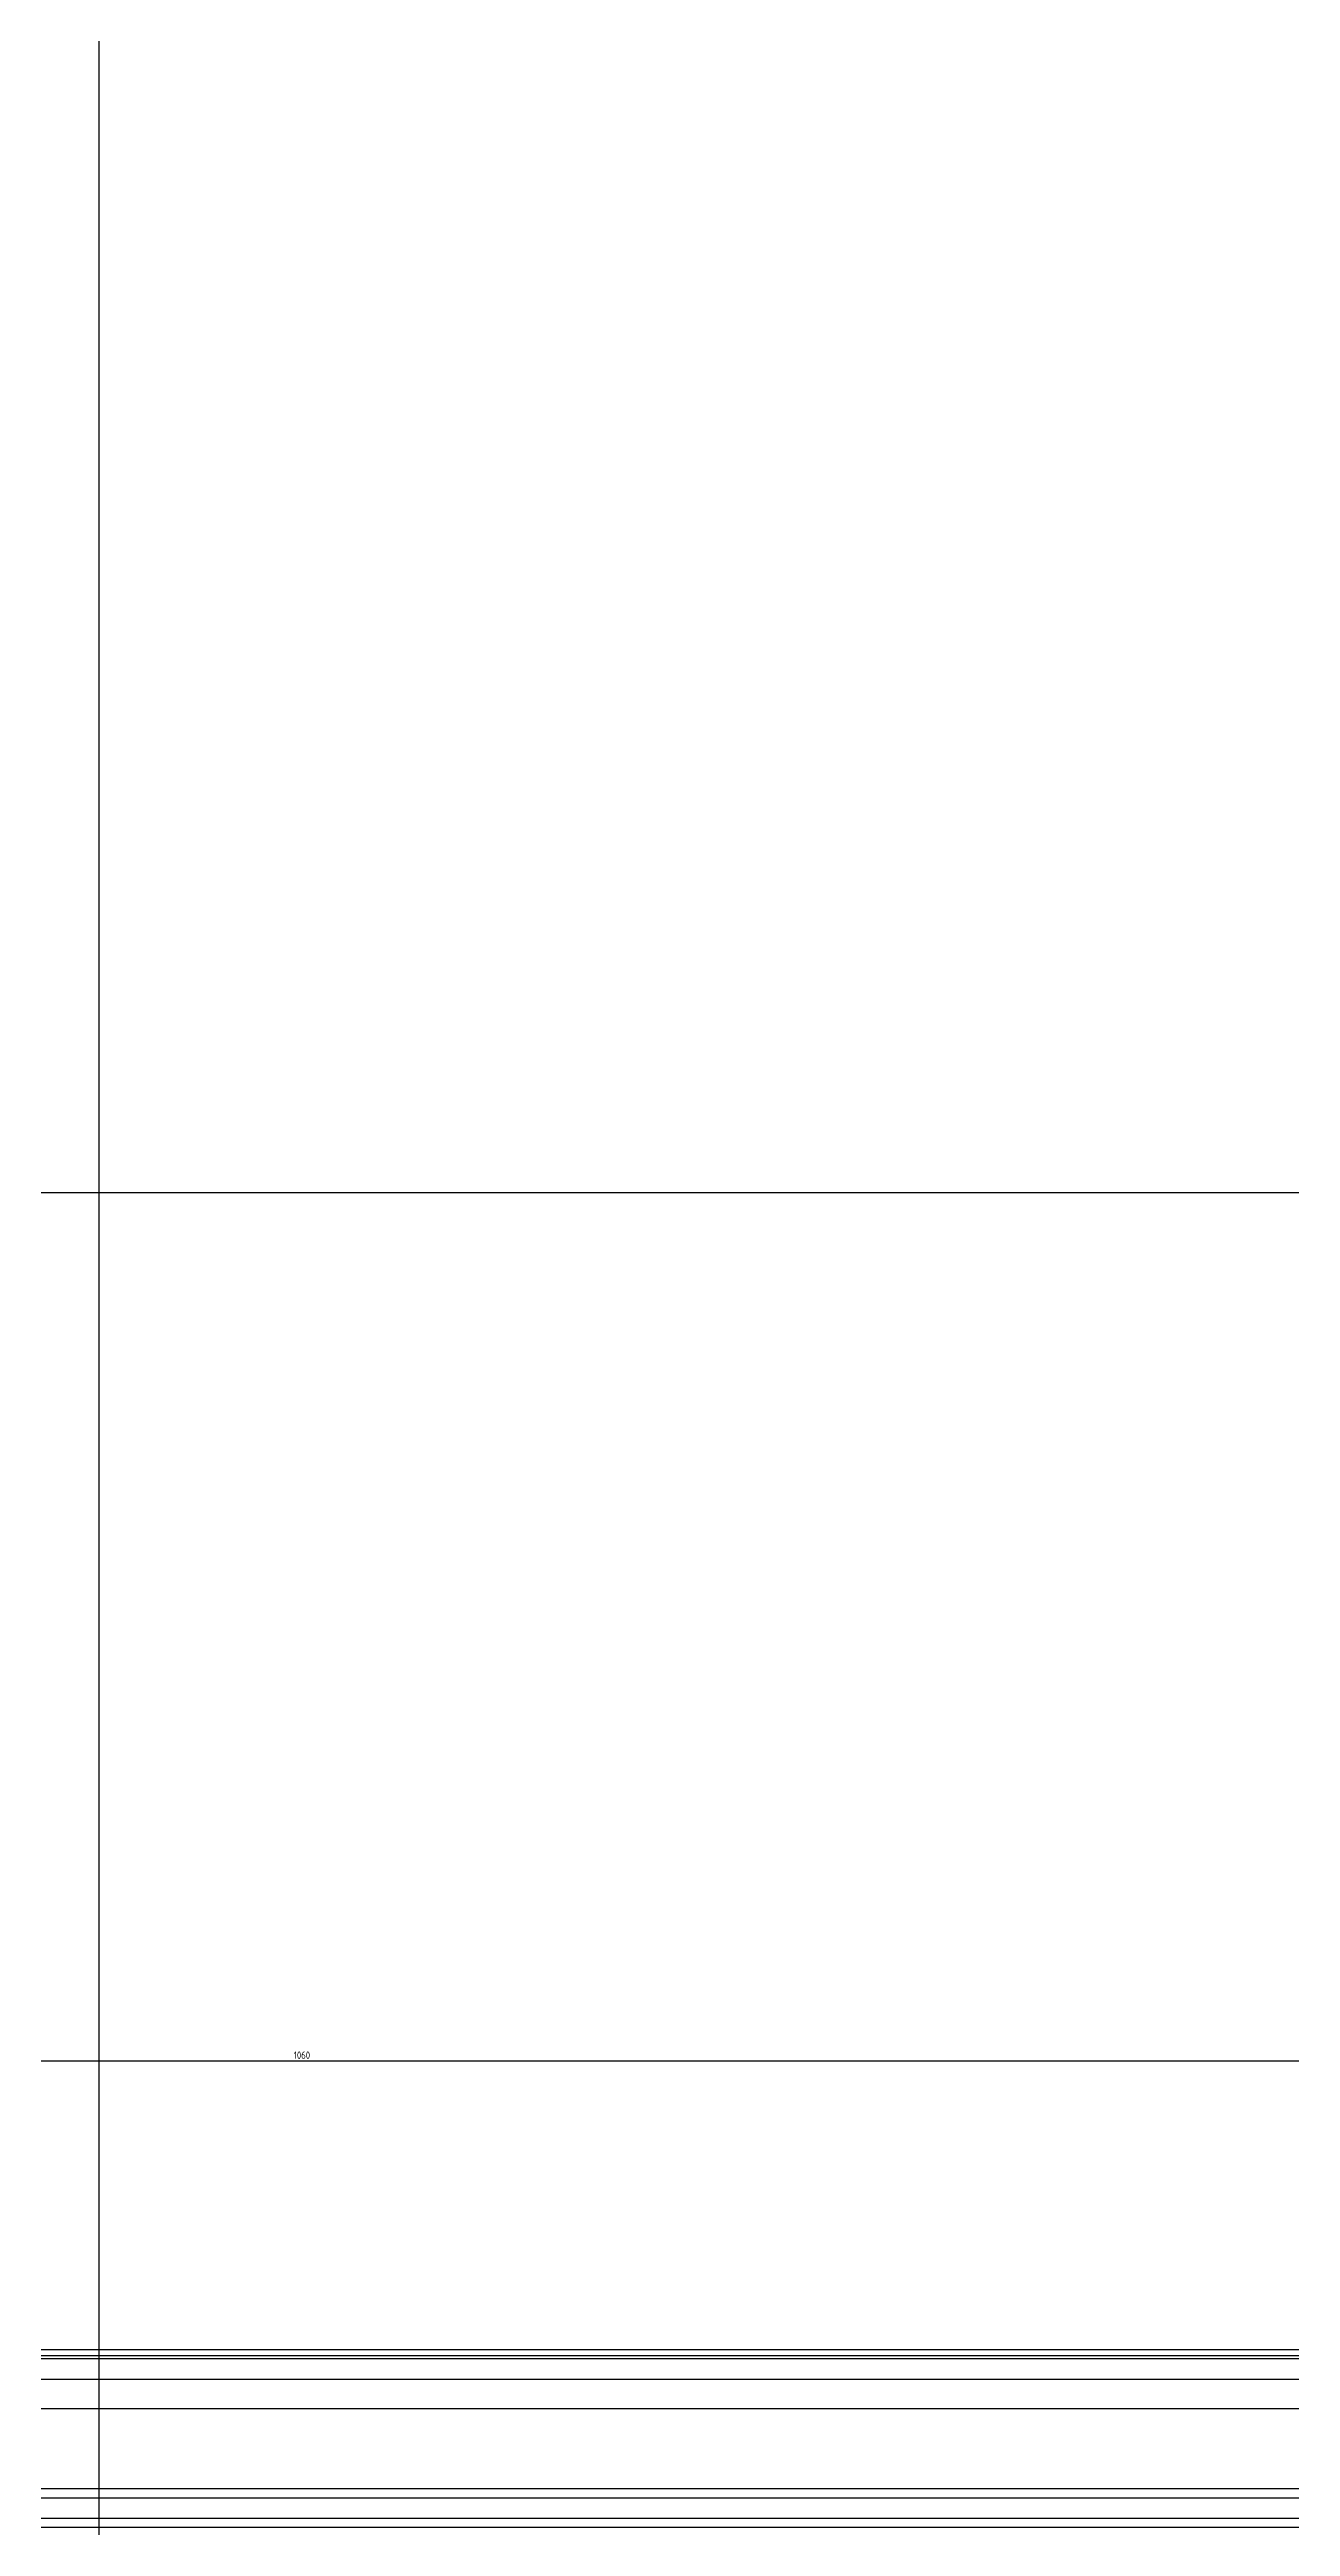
# Model space of a CAD drawing. Extents: x 758840 to 1108724, y -102573 to 143521.
# Drawn here: x 853310 to 853729, y 120691 to 121527 of the extents above; entities that cross this region are included whole.
import ezdxf

# ---------------------------------------------------------------- set-up
doc = ezdxf.new("R2010")
doc.units = 0
doc.header["$LTSCALE"] = 1000
doc.header["$MEASUREMENT"] = 0
doc.linetypes.add('$0$ARCH-DC$0$ACAD_ISO10W100', pattern=[18.5, 12, -3, 0.5, -3])
for name, color, linetype in [('GEN-DC 8', 8, 'Continuous'), ('GEN-DC 虚线', 8, 'Continuous'), ('室外柴油发电-2层', 241, 'Continuous')]:
    doc.layers.add(name, color=color, linetype=linetype)
doc.layers.add('GEN-DC 标注', color=8, linetype='Continuous', lineweight=0)
doc.styles.add('$0$ARCH-DC$0$STANDARD', font='gbenor.shx', dxfattribs={"bigfont": 'gbcbig.shx'})
doc.dimstyles.new('$0$ARCH-DC$0$ISO-25', dxfattribs={"dimtxt": 2.5, "dimasz": 2.5, "dimexe": 1.25, "dimexo": 0.625, "dimtad": 1, "dimtxsty": '$0$ARCH-DC$0$STANDARD', "dimcen": 2.5, "dimadec": 0, "dimazin": 0, "dimtfac": 1, "dimtmove": 0, "dimatfit": 3, "dimfxl": 1, "dimarcsym": 0})

# ---------------------------------------------------------------- blocks, each defined once
blk = doc.blocks.new('*D525')
at = {"layer": 'Defpoints', "color": 0, "transparency": 16777216}
for p in [(8430030.61, -3629408.37), (8428970.61, -3629505.9), (8430030.61, -3629518.9)]:
    blk.add_point(p, dxfattribs=at)
at = {"layer": 'GEN-DC 标注', "color": 0, "lineweight": -2, "transparency": 16777216}
for p, q in [((8428970.61, -3629505.28), (8428970.61, -3629407.12)), ((8428973.11, -3629408.37), (8430028.11, -3629408.37)), ((8430030.61, -3629518.28), (8430030.61, -3629407.12))]:
    blk.add_line(p, q, dxfattribs=at)
at = {"layer": 'GEN-DC 标注', "color": 0, "transparency": 16777216}
for points in [[(8428973.11, -3629407.95), (8428973.11, -3629408.79), (8428970.61, -3629408.37)], [(8430028.11, -3629407.95), (8430028.11, -3629408.79), (8430030.61, -3629408.37)]]:
    blk.add_solid(points, dxfattribs=at)
at = {"layer": 'GEN-DC 标注', "color": 0, "transparency": 16777216, "insert": (8429500.61, -3629406.5), "char_height": 2.5, "attachment_point": 5, "style": '$0$ARCH-DC$0$STANDARD'}
blk.add_mtext('1060', dxfattribs=at)
blk = doc.blocks.new('*D530')
at = {"layer": 'Defpoints', "color": 0, "transparency": 16777216}
for p in [(8432270.61, -3629115.3), (8428970.61, -3629565.9), (8432270.61, -3629565.9)]:
    blk.add_point(p, dxfattribs=at)
at = {"layer": 'GEN-DC 标注', "color": 0, "lineweight": -2, "transparency": 16777216}
for p, q in [((8428970.61, -3629565.28), (8428970.61, -3629114.05)), ((8428973.11, -3629115.3), (8432268.11, -3629115.3)), ((8432270.61, -3629565.28), (8432270.61, -3629114.05))]:
    blk.add_line(p, q, dxfattribs=at)
at = {"layer": 'GEN-DC 标注', "color": 0, "transparency": 16777216}
for points in [[(8428973.11, -3629114.88), (8428973.11, -3629115.72), (8428970.61, -3629115.3)], [(8432268.11, -3629114.88), (8432268.11, -3629115.72), (8432270.61, -3629115.3)]]:
    blk.add_solid(points, dxfattribs=at)
at = {"layer": 'GEN-DC 标注', "color": 0, "transparency": 16777216, "insert": (8430700.61, -3629113.43), "char_height": 2.5, "attachment_point": 5, "style": '$0$ARCH-DC$0$STANDARD'}
blk.add_mtext('3300', dxfattribs=at)
blk = doc.blocks.new('柴发假负载')
at = {"color": 2, "lineweight": 30}
for p, q in [((8428970.612, -3629515.904), (8432270.612, -3629515.904)), ((8432270.612, -3629552.904), (8428970.612, -3629552.904)), ((8428970.612, -3629555.904), (8432270.612, -3629555.904))]:
    blk.add_line(p, q, dxfattribs=at)
blk.add_lwpolyline([(8432270.612, -3629565.904), (8428970.612, -3629565.904), (8428970.612, -3629505.904), (8432270.612, -3629505.904)], close=True)
at = {"color": 3}
for points in [[(8428970.612, -3629505.904), (8430030.612, -3629505.904), (8430030.612, -3629525.904), (8428970.612, -3629525.904)], [(8428972.612, -3629507.904), (8430028.612, -3629507.904), (8430028.612, -3629525.904), (8428972.612, -3629525.904)]]:
    blk.add_lwpolyline(points, close=True, dxfattribs=at)
at = {"layer": 'GEN-DC 8', "color": 4, "linetype": '$0$ARCH-DC$0$ACAD_ISO10W100', "ltscale": 20}
blk.add_line((8429432.122, -3630915.648), (8429432.122, -3627229.715), dxfattribs=at)
at = {"layer": 'GEN-DC 虚线'}
for p, q in [((8428970.612, -3629508.904), (8432270.612, -3629508.904)), ((8432270.612, -3629562.904), (8428970.612, -3629562.904))]:
    blk.add_line(p, q, dxfattribs=at)
blk.add_lwpolyline([(8432270.612, -3629565.904), (8428970.612, -3629565.904), (8428970.612, -3629505.904), (8432270.612, -3629505.904)], close=True, dxfattribs=at)
at = {"layer": 'GEN-DC 标注'}
dim = blk.add_linear_dim(base=(8432270.612, -3629115.301), p1=(8428970.612, -3629565.904), p2=(8432270.612, -3629565.904), dimstyle='$0$ARCH-DC$0$ISO-25', dxfattribs=at)
dim.commit()
dim.dimension.update_dxf_attribs({"geometry": '*D530', "text_midpoint": (8430700.612, -3629115.301), "dimtype": 128})
dim = blk.add_linear_dim(base=(8430030.612, -3629408.372), p1=(8428970.612, -3629505.904), p2=(8430030.612, -3629518.904), angle=180, dimstyle='$0$ARCH-DC$0$ISO-25', dxfattribs=at)
dim.commit()
dim.dimension.update_dxf_attribs({"geometry": '*D525', "text_midpoint": (8429500.612, -3629406.497)})

msp = doc.modelspace()

# ---------------------------------------------------------------- block references
at = {"layer": '室外柴油发电-2层'}
msp.add_blockref('柴发假负载', (-7576105, 3750256.89), dxfattribs=at)

doc.saveas('drawing.dxf')
